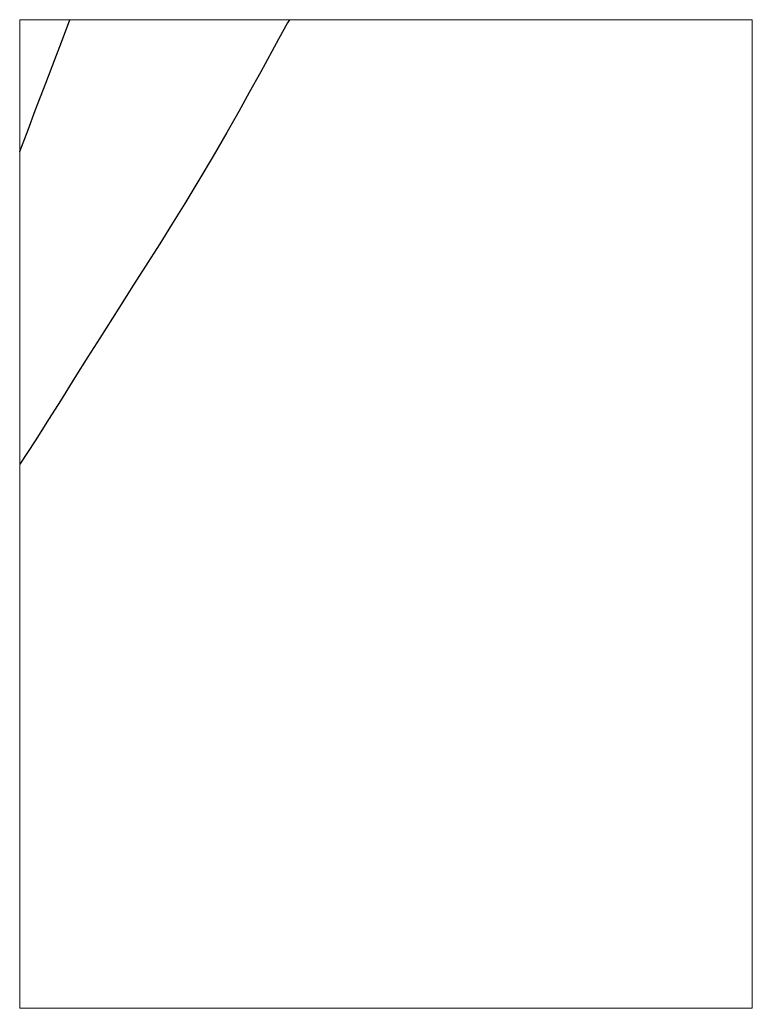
# Paper-space layout '3_подзона' of a CAD drawing. Header units: millimetres. Extents: x 0 to 282, y 0 to 380.
# The model-space entities are those that its viewports show. They can reach past a viewport. Long polylines and large blocks are cut down to what shows.
import ezdxf

# ---------------------------------------------------------------- set-up
doc = ezdxf.new("R2010")
doc.units = ezdxf.units.MM
doc.layers.add('7_подзона_внешний_2023', color=5, linetype='Continuous')

msp = doc.modelspace()

# ---------------------------------------------------------------- linework, layer by layer
at = {"layer": '7_подзона_внешний_2023', "linetype": 'Continuous'}
for points in [[(2243433.827618, 382577.819358), (2243361.200943, 382450.312109), (2243313.000391, 382363.353526), (2243219.346298, 382191.916889), (2243158.252119, 382081.243238), (2243103.278906, 381981.361893), (2243040.171903, 381870.778261), (2242966.596561, 381744.241219), (2242892.056053, 381618.664383), (2242816.393642, 381494.22779), (2242746.571723, 381382.143837), (2242685.312559, 381282.272495), (2242620.803177, 381182.421156), (2242545.866704, 381064.395933), (2242468.331706, 380941.839743), (2242367.071775, 380782.975793), (2242304.896941, 380683.124454), (2242236.056686, 380573.811093), (2242159.148634, 380450.624768), (2242100.331257, 380357.754921), (2242025.873242, 380239.719697), (2241925.53723, 380087.93726), (2241882.310995, 380027.134266)], [(2241903.72613, 381658.732946), (2241944.122862, 381769.016514), (2241988.23177, 381883.811046), (2242026.186714, 381987.253152), (2242081.993104, 382131.644009), (2242130.300897, 382256.230633), (2242165.112865, 382348.82042), (2242219.896344, 382494.221493)]]:
    msp.add_lwpolyline(points, dxfattribs=at)

psp = doc.layouts.new('3_подзона')

# ---------------------------------------------------------------- viewports
at = {"layer": '0'}
psp.add_viewport(center=(140.99, 189.96), size=(281.35, 379.518), view_center_point=(2243881.526239, 379852.597894), view_height=5227.5053297, dxfattribs=at)

doc.saveas('drawing.dxf')
